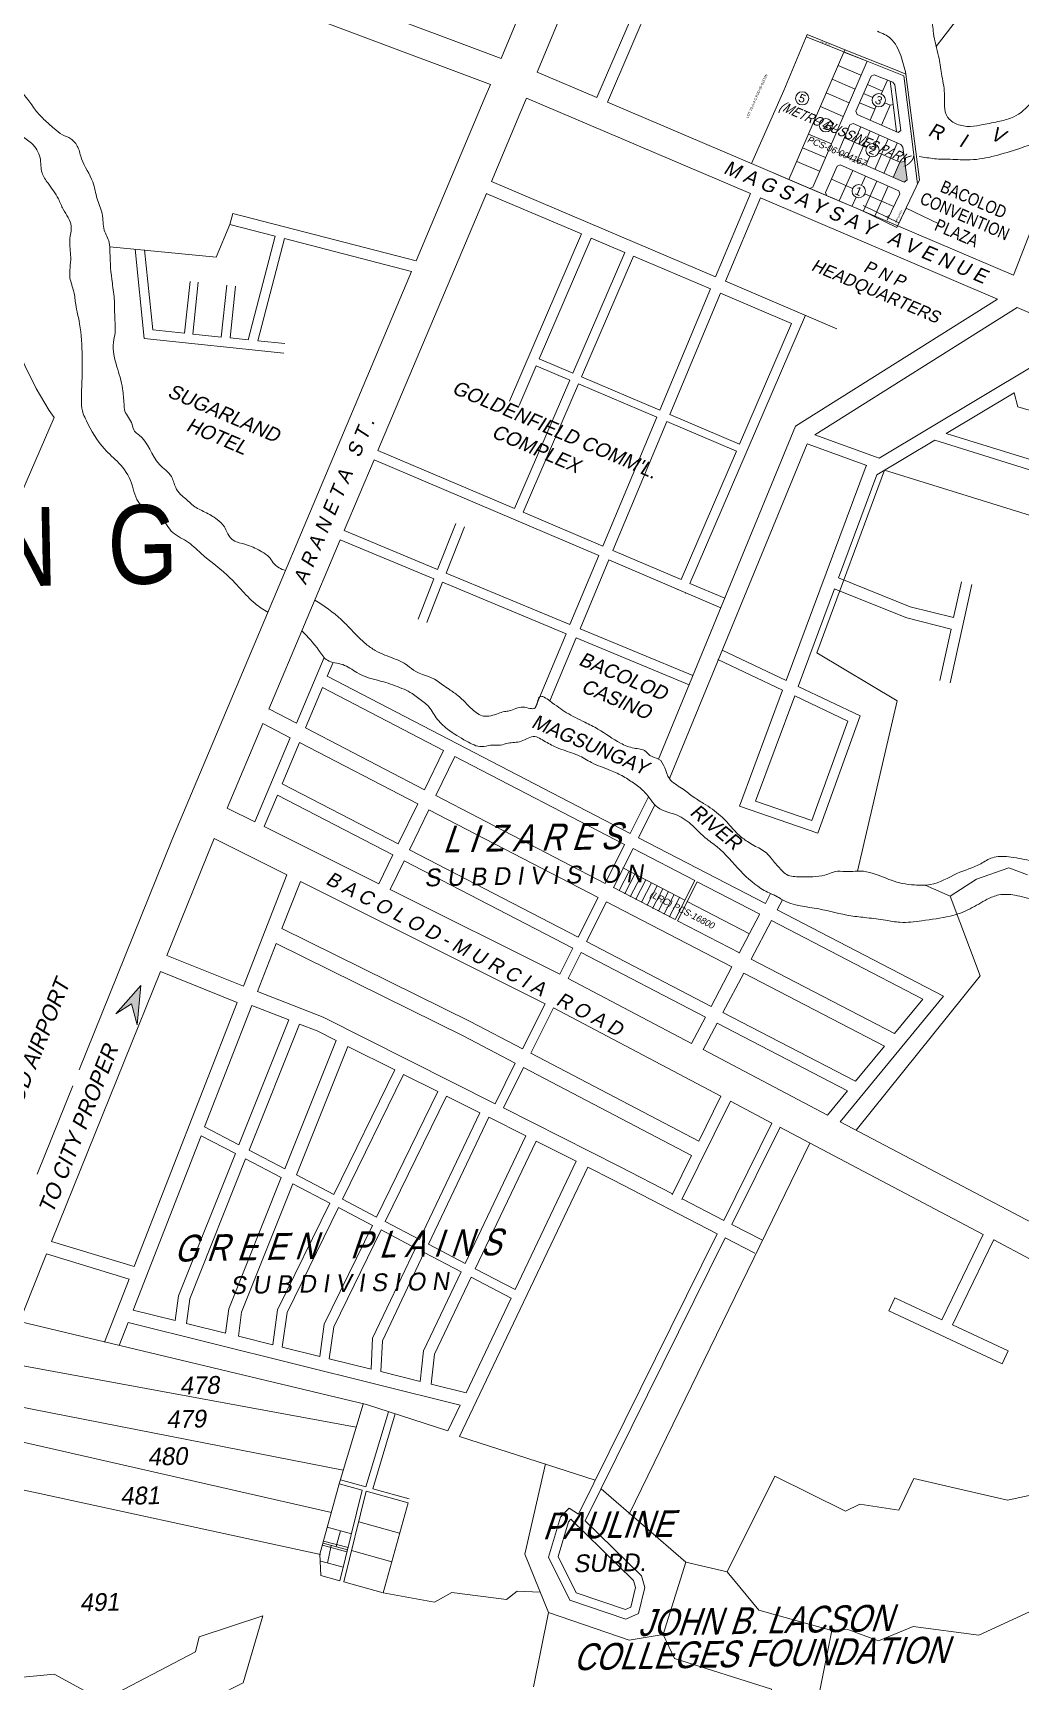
# Model space of a CAD drawing. Header units: metres. Extents: x -460 to 31334, y -1777 to 24987.
# Drawn here: x 101.605 to 102.294, y -749.575 to -748.424 of the extents above; entities that cross this region are included whole.
import ezdxf
from ezdxf.enums import TextEntityAlignment as Align

# ---------------------------------------------------------------- set-up
doc = ezdxf.new("R2010")
doc.units = ezdxf.units.M
doc.header["$MEASUREMENT"] = 0
doc.linetypes.add('ACAD_ISO02W100', pattern=[15, 12, -3])
doc.layers.add('VICINITY_MAP', color=7, linetype='Continuous', lineweight=13)
doc.styles.add('LOT_NO', font='ARIALN.TTF', dxfattribs={"width": 1.5})
doc.styles.add('PX-0', font='leroy')
doc.styles.get("Standard").update_dxf_attribs({"font": 'arial.ttf'})
doc.styles.add('STYLE1', font='ARIALN.TTF')

# ---------------------------------------------------------------- blocks, each defined once
blk = doc.blocks.new('KQEFDFDFG')
at = {"layer": 'VICINITY_MAP', "lineweight": 0}
for points in [[(26062.549, 5065.675), (26063.095, 5065.434), (26063.247, 5065.547), (26063.129, 5066.46), (26062.88, 5066.428)], [(26025.198, 5025.54), (26023.97, 5024.14), (26024.742, 5024.63), (26025.024, 5023.592)]]:
    blk.add_hatch(color=250, dxfattribs=at).paths.add_polyline_path(points)
at = {"layer": 'VICINITY_MAP', "color": 250, "lineweight": 0}
for p, q in [((26058.679, 5093.435), (26048.368, 5069.415)), ((26072.663, 5082.55), (26064.693, 5072.182)), ((26049.984, 5074.61), (26047.849, 5069.636)), ((26057.121, 5069.996), (26058.281, 5072.765)), ((26058.233, 5072.652), (26061.256, 5071.443)), ((26058.281, 5072.765), (26060.541, 5071.862)), ((26057.378, 5065.57), (26060.112, 5071.9)), ((26060.112, 5071.9), (26060.178, 5072.007)), ((26060.112, 5071.9), (26061.256, 5071.443)), ((26060.541, 5071.862), (26062.755, 5070.977)), ((26061.256, 5071.443), (26058.558, 5065.193)), ((26059.825, 5071.235), (26060.956, 5070.746)), ((26061.455, 5070.708), (26060.699, 5068.959)), ((26063.077, 5070.714), (26061.256, 5071.443)), ((26061.455, 5070.708), (26061.607, 5070.771)), ((26061.607, 5070.771), (26062.536, 5070.4)), ((26062.755, 5070.977), (26063.191, 5070.802)), ((26063.077, 5070.714), (26063.769, 5065.355)), ((26063.19, 5070.802), (26063.867, 5065.559)), ((26055.516, 5066.365), (26057.121, 5069.996)), ((26059.531, 5070.554), (26060.662, 5070.065)), ((26061.274, 5070.29), (26062.03, 5069.964)), ((26062.265, 5070.508), (26061.964, 5069.813)), ((26062.551, 5069.293), (26062.401, 5070.454)), ((26062.536, 5070.4), (26062.637, 5070.27)), ((26062.637, 5070.27), (26062.93, 5068.003)), ((26058.942, 5069.192), (26060.073, 5068.703)), ((26059.236, 5069.873), (26060.367, 5069.384)), ((26060.883, 5069.383), (26061.638, 5069.057)), ((26061.079, 5069.837), (26061.537, 5069.639)), ((26061.703, 5069.208), (26061.406, 5068.52)), ((26062.405, 5069.264), (26061.967, 5068.272)), ((26062.141, 5069.378), (26062.405, 5069.264)), ((26062.405, 5069.264), (26062.551, 5069.293)), ((26062.726, 5067.936), (26062.551, 5069.293)), ((26058.648, 5068.511), (26058.912, 5068.397)), ((26060.411, 5068.292), (26059.851, 5066.995)), ((26060.565, 5068.352), (26060.411, 5068.292)), ((26060.565, 5068.352), (26062.939, 5067.302)), ((26060.759, 5068.806), (26060.699, 5068.959)), ((26060.759, 5068.806), (26062.798, 5067.904)), ((26058.354, 5067.83), (26059.485, 5067.341)), ((26059.516, 5068.136), (26059.779, 5068.022)), ((26061.225, 5067.16), (26060.131, 5067.643)), ((26060.291, 5066.672), (26060.954, 5068.179)), ((26060.743, 5066.474), (26061.405, 5067.98)), ((26061.646, 5066.074), (26062.31, 5067.583)), ((26061.658, 5067.328), (26061.857, 5067.78)), ((26062.798, 5067.904), (26062.93, 5068.003)), ((26058.06, 5067.149), (26059.191, 5066.66)), ((26059.851, 5066.995), (26059.911, 5066.842)), ((26059.911, 5066.842), (26063.095, 5065.434)), ((26061.194, 5066.274), (26061.393, 5066.726)), ((26062.88, 5066.428), (26061.826, 5066.894)), ((26062.097, 5065.875), (26062.76, 5067.381)), ((26062.939, 5067.302), (26063.037, 5067.17)), ((26063.037, 5067.17), (26063.247, 5065.547)), ((26057.755, 5065.409), (26055.516, 5066.365)), ((26057.766, 5066.467), (26058.897, 5065.979)), ((26059.77, 5066.237), (26059.201, 5064.919)), ((26059.77, 5066.237), (26059.923, 5066.297)), ((26059.877, 5064.504), (26060.548, 5066.02)), ((26059.923, 5066.297), (26062.835, 5065.009)), ((26062.549, 5065.675), (26062.88, 5066.428)), ((26062.88, 5066.428), (26063.129, 5066.46)), ((26042.609, 5065.478), (26053.733, 5060.731)), ((26059.975, 5064.462), (26057.755, 5065.409)), ((26058.405, 5065.132), (26058.558, 5065.193)), ((26059.49, 5065.589), (26060.543, 5065.123)), ((26060.977, 5065.291), (26061.177, 5065.742)), ((26061.073, 5063.982), (26061.741, 5065.493)), ((26061.973, 5064.491), (26062.304, 5065.244)), ((26063.867, 5065.559), (26062.729, 5063.192)), ((26062.835, 5065.009), (26062.892, 5064.854)), ((26063.095, 5065.434), (26063.247, 5065.547)), ((26042.356, 5064.884), (26047.085, 5062.866)), ((26055.464, 5064.868), (26053.733, 5060.731)), ((26055.964, 5064.655), (26054.232, 5060.518)), ((26059.262, 5064.766), (26059.201, 5064.919)), ((26060.965, 5064.04), (26059.975, 5064.462)), ((26060.509, 5064.233), (26060.711, 5064.689)), ((26062.829, 5063.425), (26061.064, 5064.273)), ((26061.145, 5064.857), (26061.973, 5064.491)), ((26061.973, 5064.491), (26061.635, 5063.718)), ((26061.973, 5064.491), (26062.589, 5064.224)), ((26062.892, 5064.854), (26062.263, 5063.545)), ((26062.207, 5063.724), (26062.362, 5063.778)), ((26062.729, 5063.192), (26063.192, 5064.154)), ((26063.192, 5064.154), (26064.818, 5063.373)), ((26030.538, 5057.609), (26031.873, 5062.758)), ((26031.016, 5057.559), (26032.333, 5062.638)), ((26043.508, 5054.559), (26047.085, 5062.866)), ((26044.978, 5056.667), (26047.561, 5062.664)), ((26047.561, 5062.664), (26049.238, 5061.948)), ((26046.655, 5055.951), (26049.238, 5061.948)), ((26047.083, 5055.769), (26049.665, 5061.766)), ((26049.665, 5061.766), (26053.484, 5060.136)), ((26027.647, 5060.513), (26027.379, 5057.937)), ((26028.052, 5060.471), (26027.784, 5057.895)), ((26029.469, 5060.323), (26029.201, 5057.748)), ((26029.907, 5060.278), (26029.639, 5057.702)), ((26053.484, 5060.136), (26050.964, 5054.113)), ((26054.232, 5060.518), (26059.756, 5058.161)), ((26053.983, 5059.923), (26051.463, 5053.9)), ((26053.983, 5059.923), (26057.505, 5058.421)), ((26052.463, 5045.512), (26058.196, 5058.827)), ((26054.923, 5052.424), (26057.505, 5058.421)), ((26043.982, 5054.352), (26044.827, 5056.316)), ((26044.827, 5056.316), (26046.504, 5055.6)), ((26044.978, 5056.667), (26046.655, 5055.951)), ((26043.759, 5049.225), (26046.504, 5055.6)), ((26044.187, 5049.043), (26046.932, 5055.418)), ((26046.932, 5055.418), (26050.816, 5053.76)), ((26047.083, 5055.769), (26050.964, 5054.113)), ((26068.556, 5054.976), (26068.748, 5054.274)), ((26020.896, 5053.744), (26004.38, 5015.658)), ((26050.816, 5053.76), (26048.137, 5047.357)), ((26051.316, 5053.547), (26048.636, 5047.144)), ((26051.316, 5053.547), (26054.772, 5052.073)), ((26051.463, 5053.9), (26054.923, 5052.424)), ((26077.148, 5051.797), (26068.748, 5054.274)), ((26058.666, 5052.895), (26061.853, 5051.735)), ((26076.461, 5049.456), (26065.19, 5052.963)), ((26036.978, 5052.119), (26043.759, 5049.225)), ((26052.026, 5045.698), (26054.772, 5052.073)), ((26058.285, 5052.448), (26061.245, 5051.371)), ((26072.668, 5050.115), (26064.616, 5052.62)), ((26036.781, 5051.651), (26047.941, 5046.889)), ((26062.13, 5051.133), (26058.759, 5042.056)), ((26071.146, 5048.329), (26062.13, 5051.133)), ((26044.187, 5049.043), (26048.137, 5047.357)), ((26039.939, 5046.201), (26035.297, 5048.131)), ((26039.939, 5046.201), (26040.84, 5048.489)), ((26040.366, 5046.023), (26041.271, 5048.319)), ((26043.985, 5048.576), (26043.986, 5048.577)), ((26039.759, 5045.743), (26035.106, 5047.678)), ((26048.636, 5047.144), (26052.026, 5045.698)), ((26047.941, 5046.889), (26046.51, 5043.468)), ((26048.44, 5046.676), (26047.011, 5043.26)), ((26048.44, 5046.676), (26054, 5044.304)), ((26038.969, 5043.738), (26039.759, 5045.743)), ((26039.4, 5043.569), (26040.186, 5045.566)), ((26046.32, 5043.015), (26040.186, 5045.566)), ((26046.51, 5043.468), (26040.366, 5046.023)), ((26052.463, 5045.512), (26054.193, 5044.773)), ((26065.384, 5040.576), (26066.452, 5045.461)), ((26065.555, 5043.81), (26065.942, 5045.584)), ((26051.814, 5045.204), (26051.826, 5045.232)), ((26052.25, 5045.017), (26052.262, 5045.046)), ((26046.32, 5043.015), (26044.779, 5039.333)), ((26052.615, 5040.93), (26047.011, 5043.26)), ((26064.872, 5040.688), (26065.431, 5043.246)), ((26046.821, 5042.807), (26045.511, 5039.676)), ((26052.426, 5040.476), (26046.821, 5042.807)), ((26034.301, 5041.837), (26032.927, 5038.571)), ((26034.751, 5041.583), (26034.463, 5040.9)), ((26058.759, 5042.056), (26062.757, 5039.677)), ((26034.463, 5040.9), (26049.495, 5033.095)), ((26034.226, 5040.335), (26033.384, 5038.334)), ((26034.226, 5040.335), (26040.236, 5037.214)), ((26062.757, 5039.677), (26060.789, 5031.227)), ((26031.566, 5039.278), (26032.927, 5038.571)), ((26031.262, 5038.556), (26032.623, 5037.849)), ((26033.384, 5038.334), (26039.29, 5035.267)), ((26032.623, 5037.849), (26030.864, 5033.667)), ((26033.08, 5037.612), (26032.219, 5035.565)), ((26033.08, 5037.612), (26038.949, 5034.565)), ((26039.29, 5035.267), (26040.236, 5037.214)), ((26039.851, 5034.976), (26040.797, 5036.922)), ((26040.797, 5036.922), (26049.222, 5032.548)), ((26032.219, 5035.565), (26037.98, 5032.574)), ((26031.982, 5035.002), (26031.324, 5033.437)), ((26031.524, 5035.239), (26031.525, 5035.239)), ((26031.982, 5035.002), (26037.714, 5032.026)), ((26039.851, 5034.976), (26048.255, 5030.612)), ((26050.405, 5034.916), (26049.495, 5033.095)), ((26037.98, 5032.574), (26038.949, 5034.565)), ((26038.541, 5032.282), (26039.509, 5034.274)), ((26039.509, 5034.274), (26047.906, 5029.914)), ((26050.726, 5034.514), (26049.91, 5032.88)), ((26038.541, 5032.282), (26046.917, 5027.934)), ((26049.222, 5032.548), (26048.255, 5030.612)), ((26049.637, 5032.333), (26048.666, 5030.389)), ((26049.641, 5032.341), (26052.702, 5030.752)), ((26049.91, 5032.88), (26056.21, 5029.609)), ((26037.018, 5030.593), (26037.714, 5032.026)), ((26037.583, 5030.311), (26038.275, 5031.734)), ((26038.275, 5031.734), (26046.645, 5027.389)), ((26032.458, 5031.039), (26030.3, 5025.505)), ((26033.124, 5030.707), (26032.213, 5028.372)), ((26048.952, 5030.261), (26049.448, 5031.217)), ((26049.14, 5031.377), (26052.216, 5029.78)), ((26049.23, 5030.117), (26049.727, 5031.072)), ((26049.509, 5029.972), (26050.005, 5030.928)), ((26049.787, 5029.828), (26050.283, 5030.783)), ((26050.065, 5029.683), (26050.562, 5030.639)), ((26052.702, 5030.752), (26051.735, 5028.815)), ((26052.819, 5030.691), (26051.852, 5028.755)), ((26052.819, 5030.691), (26055.929, 5029.076)), ((26066.69, 5030.817), (26065.376, 5029.985)), ((26068.294, 5031.387), (26066.69, 5030.817)), ((26069.219, 5031.041), (26068.294, 5031.387)), ((26047.906, 5029.914), (26046.917, 5027.934)), ((26048.674, 5030.406), (26051.735, 5028.816)), ((26050.344, 5029.539), (26050.84, 5030.494)), ((26050.622, 5029.394), (26051.118, 5030.35)), ((26050.9, 5029.25), (26051.397, 5030.205)), ((26051.179, 5029.105), (26051.675, 5030.061)), ((26051.457, 5028.961), (26051.953, 5029.916)), ((26056.472, 5030.107), (26056.21, 5029.609)), ((26057.053, 5029.801), (26056.792, 5029.306)), ((26048.321, 5029.699), (26047.332, 5027.719)), ((26048.321, 5029.699), (26054.552, 5026.463)), ((26052.333, 5029.719), (26055.428, 5028.112)), ((26055.925, 5029.068), (26054.916, 5027.154)), ((26056.792, 5029.306), (26065.054, 5025.017)), ((26051.852, 5028.755), (26054.92, 5027.162)), ((26056.507, 5028.766), (26055.499, 5026.852)), ((26056.507, 5028.766), (26064.032, 5024.859)), ((26031.925, 5027.632), (26030.991, 5025.236)), ((26046.645, 5027.389), (26046.003, 5026.105)), ((26047.332, 5027.719), (26053.52, 5024.506)), ((26030.3, 5025.505), (26026.499, 5027.038)), ((26047.059, 5027.173), (26046.42, 5025.893)), ((26047.059, 5027.173), (26053.236, 5023.967)), ((26055.499, 5026.852), (26062.627, 5023.151)), ((26029.987, 5024.702), (26026.176, 5026.238)), ((26054.552, 5026.463), (26053.52, 5024.506)), ((26055.135, 5026.161), (26054.103, 5024.203)), ((26055.135, 5026.161), (26062.119, 5022.534)), ((26059.92, 5018.777), (26065.054, 5025.017)), ((26029.987, 5024.702), (26024.87, 5011.579)), ((26030.722, 5024.547), (26028.372, 5018.521)), ((26045.271, 5024.639), (26044.149, 5022.393)), ((26045.687, 5024.427), (26044.563, 5022.176)), ((26054.103, 5024.203), (26060.682, 5020.787)), ((26062.627, 5023.151), (26064.032, 5024.859)), ((26053.236, 5023.967), (26052.549, 5022.663)), ((26053.818, 5023.664), (26053.129, 5022.357)), ((26053.818, 5023.664), (26060.286, 5020.306)), ((26060.682, 5020.787), (26062.119, 5022.534)), ((26043.796, 5021.685), (26042.788, 5019.668)), ((26044.209, 5021.468), (26043.205, 5019.458)), ((26059.298, 5019.105), (26060.286, 5020.306)), ((26028.372, 5018.521), (26030.073, 5017.629)), ((26056.939, 5018.509), (26054.545, 5013.671)), ((26028.201, 5018.083), (26024.824, 5009.42)), ((26028.201, 5018.083), (26029.899, 5017.193)), ((26058.421, 5017.715), (26049.443, 4999.292)), ((26030.408, 5016.926), (26032.175, 5015.999)), ((26030.582, 5017.361), (26032.35, 5016.435)), ((26046.817, 5016.811), (26043.786, 5010.437)), ((26032.928, 5016.131), (26034.787, 5015.156)), ((26047.39, 5016.522), (26041.027, 5003.144)), ((26032.753, 5015.695), (26034.582, 5014.736)), ((26035.012, 5014.511), (26036.704, 5013.623)), ((26035.217, 5014.931), (26036.909, 5014.043)), ((26037.335, 5013.82), (26039.042, 5012.925)), ((26024.87, 5011.579), (26020.77, 5012.828)), ((26037.13, 5013.4), (26038.841, 5012.503)), ((26039.479, 5012.696), (26041.303, 5011.739)), ((26054.217, 5013.007), (26047.267, 4998.958)), ((26067.025, 5013.18), (26064.964, 5008.936)), ((26067.559, 5012.921), (26065.502, 5008.684)), ((26024.63, 5010.962), (26020.523, 5012.214)), ((26039.278, 5012.274), (26041.102, 5011.317)), ((26024.63, 5010.962), (26023.41, 5007.835)), ((26041.606, 5011.053), (26043.585, 5010.015)), ((26041.807, 5011.475), (26043.786, 5010.437)), ((26024.824, 5009.42), (26026.917, 5008.9)), ((26043.585, 5010.015), (26041.35, 5005.314)), ((26062.636, 5010.024), (26062.339, 5009.389)), ((26062.339, 5009.389), (26067.973, 5006.755)), ((26062.636, 5010.024), (26064.964, 5008.936)), ((26019.176, 5008.846), (26036.408, 5004.732)), ((26024.58, 5008.796), (26024.138, 5007.662)), ((26024.58, 5008.796), (26041.058, 5004.701)), ((26027.476, 5008.761), (26029.417, 5008.279)), ((26065.502, 5008.684), (26068.27, 5007.39)), ((26030.051, 5008.121), (26031.754, 5007.698)), ((26032.228, 5007.581), (26034.092, 5007.117)), ((26034.561, 5007.001), (26036.639, 5006.484)), ((26067.973, 5006.755), (26068.27, 5007.39)), ((26018.376, 5006.828), (26035.899, 5003.614)), ((26037.128, 5006.363), (26039.067, 5005.881)), ((26039.624, 5005.743), (26041.35, 5005.314)), ((26017.624, 5004.933), (26035.257, 5001.468)), ((26036.236, 5004.741), (26035.055, 5000.792)), ((26036.408, 5004.732), (26040.449, 5003.419)), ((26041.058, 5004.701), (26040.449, 5003.419)), ((26037.495, 5004.364), (26036.381, 5000.637)), ((26037.829, 5004.265), (26036.717, 5000.544)), ((26017.012, 5003.39), (26034.663, 4999.362)), ((26016.137, 5001.183), (26034.13, 4997.287)), ((26035.055, 5000.792), (26034.096, 4997.294)), ((26036.192, 5000.478), (26035.055, 5000.792)), ((26036.192, 5000.478), (26035.083, 4995.974)), ((26036.381, 5000.637), (26035.11, 5000.989)), ((26036.396, 5000.428), (26035.287, 4995.924)), ((26038.469, 4999.848), (26036.395, 5000.422)), ((26038.523, 5000.045), (26036.717, 5000.544)), ((26037.234, 4995.379), (26038.469, 4999.848)), ((26038.054, 4998.346), (26036.022, 4998.907)), ((26046.432, 4998.91), (26045.922, 4997.185)), ((26046.551, 4999.035), (26046.432, 4998.91)), ((26049.668, 4995.985), (26046.551, 4999.035)), ((26034.464, 4998.636), (26035.66, 4998.315)), ((26035.114, 4998.462), (26034.896, 4997.672)), ((26034.096, 4997.294), (26034.142, 4996.234)), ((26034.26, 4997.843), (26035.464, 4997.52)), ((26034.476, 4996.859), (26034.658, 4997.736)), ((26037.66, 4996.922), (26035.668, 4997.473)), ((26045.922, 4997.185), (26046.822, 4995.374)), ((26034.134, 4996.951), (26035.25, 4996.651)), ((26034.142, 4996.234), (26035.083, 4995.974)), ((26035.285, 4995.918), (26037.234, 4995.379)), ((26049.529, 4994.67), (26049.763, 4995.635)), ((26049.763, 4995.635), (26049.668, 4995.985)), ((26046.822, 4995.374), (26049.263, 4994.551)), ((26049.263, 4994.551), (26049.529, 4994.67)), ((26044.697, 4990.702), (26045.446, 4994.403))]:
    blk.add_line(p, q, dxfattribs=at)
at = {"layer": 'VICINITY_MAP', "color": 250, "linetype": 'ACAD_ISO02W100', "lineweight": 0, "ltscale": 0.0005}
for p, q in [((26034.28, 4997.951), (26035.492, 4997.626)), ((26034.227, 4997.738), (26035.435, 4997.413))]:
    blk.add_line(p, q, dxfattribs=at)
at = {"layer": 'VICINITY_MAP', "color": 250, "lineweight": 0}
for points in [[(26053.583, 5096.835), (26043.097, 5071.584)], [(26046.964, 5075.914), (26044.882, 5070.903)], [(26043.097, 5071.584), (26036.165, 5074.188)], [(26057.121, 5069.996), (26058.281, 5072.766), (26060.541, 5071.862), (26062.755, 5070.977), (26063.191, 5070.803), (26063.867, 5065.56), (26062.729, 5063.193), (26060.965, 5064.041), (26059.976, 5064.463), (26057.755, 5065.41), (26055.516, 5066.365), (26057.121, 5069.996)], [(26047.849, 5069.636), (26044.882, 5070.903)], [(26042.561, 5070.294), (26042.257, 5069.563), (26038.87, 5061.527)], [(26044.347, 5069.613), (26044.02, 5068.825), (26042.609, 5065.478)], [(26055.464, 5064.868), (26044.347, 5069.613)], [(26068.52, 5060.815), (26048.368, 5069.415)], [(26042.358, 5064.883), (26036.978, 5052.119)], [(26067.74, 5059.63), (26055.964, 5064.655)], [(26029.766, 5063.887), (26029.625, 5063.341), (26028.949, 5061.721), (26023.667, 5062.227)], [(26031.873, 5062.758), (26029.625, 5063.341)], [(26038.87, 5061.527), (26029.766, 5063.887)], [(26038.649, 5061.001), (26032.333, 5062.638)], [(26024.92, 5062.107), (26025.373, 5057.674), (26032.306, 5056.952)], [(26025.395, 5062.083), (26025.802, 5058.102), (26027.379, 5057.937)], [(26038.649, 5061.001), (26026.743, 5032.754), (26022.15, 5021.359)], [(26067.74, 5059.63), (26057.704, 5053.313), (26050.911, 5036.79)], [(26068.71, 5059.216), (26058.666, 5052.895)], [(26072.01, 5057.808), (26068.71, 5059.216)], [(26027.784, 5057.895), (26029.201, 5057.748)], [(26029.639, 5057.702), (26030.538, 5057.609)], [(26072.01, 5057.808), (26061.853, 5051.735)], [(26031.016, 5057.559), (26032.355, 5057.42)], [(26068.556, 5054.976), (26065.19, 5052.963)], [(26068.556, 5054.976), (26068.326, 5054.838)], [(26058.285, 5052.448), (26051.447, 5035.815)], [(26064.616, 5052.62), (26061.751, 5050.907), (26059.844, 5045.784)], [(26036.781, 5051.651), (26035.297, 5048.131)], [(26061.245, 5051.371), (26061.215, 5051.353), (26057.242, 5040.681)], [(26035.106, 5047.678), (26031.562, 5039.268)], [(26059.844, 5045.784), (26063.406, 5044.355), (26065.555, 5043.81)], [(26059.643, 5045.243), (26057.839, 5040.397)], [(26059.63, 5045.249), (26063.227, 5043.806), (26065.431, 5043.246)], [(26054.067, 5042.189), (26057.242, 5040.681)], [(26053.854, 5041.74), (26057.068, 5040.213)], [(26057.839, 5040.397), (26060.923, 5038.933), (26058.813, 5033.105), (26054.921, 5034.444)], [(26057.068, 5040.213), (26054.921, 5034.444)], [(26057.665, 5039.929), (26060.301, 5038.677), (26058.512, 5033.734), (26055.717, 5034.696)], [(26057.665, 5039.929), (26055.717, 5034.696)], [(26031.262, 5038.556), (26029.49, 5034.353)], [(26029.49, 5034.353), (26030.864, 5033.667)], [(26031.324, 5033.437), (26037.018, 5030.593)], [(26028.852, 5032.84), (26028.509, 5032.026), (26026.499, 5027.038)], [(26028.852, 5032.84), (26032.458, 5031.039)], [(26033.124, 5030.707), (26045.271, 5024.639)], [(26037.583, 5030.311), (26046.003, 5026.105)], [(26060.725, 5018.353), (26066.865, 5026.016), (26065.376, 5029.985), (26064.146, 5030.523)], [(26044.149, 5022.393), (26041.561, 5023.75), (26032.213, 5028.372)], [(26043.796, 5021.685), (26041.202, 5023.045), (26031.925, 5027.632)], [(26026.176, 5026.238), (26020.77, 5012.828)], [(26046.42, 5025.893), (26052.549, 5022.663)], [(26042.788, 5019.668), (26034.26, 5023.962), (26030.991, 5025.236)], [(26032.555, 5023.832), (26030.722, 5024.547)], [(26045.687, 5024.427), (26054.007, 5020.042)], [(26032.557, 5023.836), (26030.073, 5017.629)], [(26033.088, 5023.624), (26030.582, 5017.361)], [(26034.901, 5022.81), (26033.958, 5023.285), (26033.088, 5023.624)], [(26034.901, 5022.81), (26032.35, 5016.435)], [(26035.483, 5022.517), (26032.928, 5016.131)], [(26037.809, 5021.346), (26035.483, 5022.517)], [(26052.9, 5017.805), (26044.563, 5022.176)], [(26053.129, 5022.357), (26059.298, 5019.105)], [(26037.809, 5021.346), (26034.787, 5015.156)], [(26038.243, 5021.128), (26035.217, 5014.931)], [(26039.949, 5020.269), (26038.243, 5021.128)], [(26052.549, 5017.095), (26044.209, 5021.468)], [(26021.825, 5020.553), (26020.059, 5016.172)], [(26039.949, 5020.269), (26036.909, 5014.043)], [(26040.378, 5020.053), (26037.335, 5013.82)], [(26042.036, 5019.218), (26040.378, 5020.053)], [(26054.007, 5020.042), (26052.9, 5017.805)], [(26042.036, 5019.218), (26039.042, 5012.925)], [(26051.607, 5015.191), (26048.976, 5016.553), (26043.205, 5019.458)], [(26054.478, 5019.793), (26052.061, 5014.909)], [(26054.478, 5019.793), (26056.539, 5018.707)], [(26042.477, 5018.996), (26039.479, 5012.696)], [(26044.316, 5018.07), (26042.477, 5018.996)], [(26056.539, 5018.707), (26054.15, 5013.876)], [(26056.934, 5018.499), (26067.025, 5013.18)], [(26059.92, 5018.777), (26070.115, 5013.404), (26086.571, 5004.777), (26104.746, 4995.73), (26148.674, 4974.21)], [(26044.316, 5018.07), (26041.303, 5011.739)], [(26044.824, 5017.814), (26041.807, 5011.475)], [(26046.817, 5016.811), (26044.824, 5017.814)], [(26029.899, 5017.193), (26027.072, 5010.128), (26026.917, 5008.9)], [(26030.408, 5016.926), (26027.63, 5009.984), (26027.476, 5008.761)], [(26052.549, 5017.095), (26051.584, 5015.145)], [(26032.175, 5015.999), (26029.568, 5009.483), (26029.417, 5008.279)], [(26053.821, 5013.212), (26048.639, 5015.893), (26047.39, 5016.522)], [(26032.753, 5015.695), (26030.202, 5009.319), (26030.051, 5008.121)], [(26034.582, 5014.736), (26031.994, 5009.436), (26031.754, 5007.698)], [(26035.012, 5014.511), (26032.465, 5009.293), (26032.228, 5007.581)], [(26054.15, 5013.876), (26052.08, 5014.946)], [(26036.704, 5013.623), (26034.315, 5008.729), (26034.092, 5007.117)], [(26056.03, 5012.903), (26054.545, 5013.671)], [(26037.13, 5013.4), (26034.78, 5008.587), (26034.561, 5007.001)], [(26053.821, 5013.212), (26046.929, 4999.28), (26046.462, 4999.585), (26046.035, 4999.141), (26045.445, 4997.144), (26046.505, 4995.01), (26049.286, 4994.073), (26049.91, 4994.352), (26050.224, 4995.641), (26050.067, 4996.219), (26047.267, 4998.958)], [(26055.69, 5012.245), (26054.217, 5013.007)], [(26067.55, 5012.903), (26069.352, 5011.953), (26076.603, 5008.152)], [(26020.523, 5012.214), (26019.838, 5010.515), (26007.635, 4979.742), (26004.674, 4972.397)], [(26038.841, 5012.503), (26036.709, 5008.023), (26036.639, 5006.484)], [(26039.278, 5012.274), (26037.197, 5007.902), (26037.128, 5006.363)], [(26041.102, 5011.317), (26039.235, 5007.393), (26039.067, 5005.881)], [(26041.606, 5011.053), (26039.789, 5007.235), (26039.624, 5005.743)], [(26047.768, 5000.976), (26041.027, 5003.144)], [(26045.446, 4994.403), (26044.269, 4997.304), (26045.299, 5001.785)], [(26054.307, 4996.422), (26056.684, 5001.171), (26060.194, 4999.44), (26060.895, 4999.775), (26062.832, 4999.492), (26063.573, 5001.051), (26068.228, 4999.986), (26071.604, 5000.701)], [(26048.054, 5000.549), (26052.265, 4996.895), (26054.307, 4996.422), (26055.887, 4994.516), (26059.506, 4993.514), (26060.299, 4993.553), (26061.829, 4993), (26063.544, 4993.711), (26066.81, 4993.282), (26071.441, 4995.406), (26081.266, 4991.864), (26085.521, 4991.884), (26087.504, 4990.238), (26088.425, 4991.626), (26096.842, 4989.844), (26098.849, 4989.167)], [(26052.265, 4996.895), (26051.129, 4993.304), (26049.455, 4993.031), (26045.446, 4994.403)], [(26037.234, 4995.379), (26039.79, 4994.911), (26040.638, 4995.4), (26043.364, 4995.041), (26043.888, 4995.465), (26045.038, 4995.409)], [(26016.504, 4991.716), (26017.892, 4991.642), (26018.647, 4991.117), (26020.908, 4991.331), (26023.302, 4990.027), (26027.921, 4992.451), (26028.109, 4993.198), (26031.267, 4994.241), (26030.285, 4990.909), (26028.979, 4990.241), (26028.551, 4986.279), (26028.821, 4984.628)], [(26051.129, 4993.304), (26051.692, 4992.117), (26056.52, 4990.595), (26056.335, 4989.52), (26055.397, 4989.717), (26055.252, 4988.566), (26054.323, 4988.356), (26053.301, 4984.339), (26058.05, 4983.016)], [(26059.506, 4993.514), (26058.646, 4989.199), (26059.435, 4988.736), (26058.05, 4983.016), (26058.018, 4981.637), (26059.78, 4980.473), (26058.449, 4978.05), (26057.558, 4977.613), (26055.904, 4974.707)]]:
    blk.add_lwpolyline(points, dxfattribs=at)
for points in [[(26075.99, 5082.018, -0.100219), (26074.211, 5075.421), (26068.52, 5060.815)], [(26042.561, 5070.294), (26022.565, 5077.806, 0.428308), (26014.393, 5073.672)]]:
    blk.add_lwpolyline(points, format="xyb", dxfattribs=at)
blk.add_lwpolyline([(26025.024, 5023.592), (26025.198, 5025.54), (26023.97, 5024.14), (26024.742, 5024.63)], close=True, dxfattribs=at)
at = {"layer": 'VICINITY_MAP', "color": 250, "lineweight": 0, "ltscale": 2}
for centre in [(26058.034, 5069.601), (26061.839, 5069.508), (26059.214, 5068.266), (26061.526, 5067.027), (26060.844, 5064.99)]:
    blk.add_circle(centre, 0.329, dxfattribs=at)
at = {"layer": 'VICINITY_MAP', "color": 250, "lineweight": 0}
blk.add_arc((26035.432, 5063.523), 17.52, 191.75506, 213.93071, dxfattribs=at)
for points, knots in [([(26073.213, 5072.859), (26072.923, 5072.911), (26072.413, 5073.002), (26071.634, 5072.772), (26071.212, 5072.121), (26070.643, 5071.194), (26069.948, 5070.33), (26069.368, 5069.282), (26068.69, 5068.679), (26067.809, 5068.447), (26067.087, 5068.313), (26066.372, 5068.171), (26065.736, 5068.262), (26065, 5068.757), (26065.179, 5069.812), (26064.943, 5070.779), (26064.82, 5071.794), (26064.528, 5072.707), (26064.506, 5073.607), (26063.932, 5074.742), (26062.568, 5075.47), (26061.216, 5076.268), (26059.791, 5076.773), (26058.817, 5077.643), (26057.37, 5077.879), (26057.25, 5078.801), (26057.145, 5079.458), (26057.617, 5080.067), (26057.847, 5081.522), (26058.719, 5082.9), (26059.48, 5084.173), (26060.296, 5085.471), (26061.224, 5086.832), (26061.974, 5088.212), (26062.428, 5089.132), (26062.259, 5091.228), (26062.107, 5093.305), (26061.288, 5095.347), (26060.422, 5095.79), (26060, 5096.453), (26059.627, 5096.938), (26059.11, 5097.25), (26058.509, 5097.328), (26057.888, 5097.454), (26057.255, 5097.642), (26056.616, 5097.906), (26056.316, 5098.319), (26056.139, 5098.502), (26056.097, 5098.545)], [0, 0, 0, 0, 0.00179261, 0.00315927, 0.00467222, 0.00636099, 0.00990037, 0.0114015, 0.01371738, 0.01518358, 0.01692999, 0.01824105, 0.01961961, 0.02080665, 0.02321417, 0.02526, 0.0270481, 0.02943591, 0.03111387, 0.03248769, 0.03700773, 0.04010738, 0.04222729, 0.04614698, 0.04815055, 0.05010926, 0.05114988, 0.0521052, 0.05457455, 0.06004484, 0.06189286, 0.06369716, 0.0694419, 0.07195926, 0.07338055, 0.07562029, 0.08449137, 0.08639983, 0.08861312, 0.09010163, 0.09117459, 0.09234445, 0.09368309, 0.09485778, 0.09622444, 0.09776177, 0.09894177, 0.09930525, 0.09930525, 0.09930525, 0.09930525]), ([(26014.814, 5074.719), (26014.868, 5074.655), (26015.174, 5074.246), (26015.337, 5073.364), (26016.197, 5072.851), (26016.583, 5072.248), (26016.977, 5071.99), (26017.295, 5071.576), (26017.67, 5071.239), (26018.034, 5070.785), (26018.396, 5070.449), (26018.82, 5070.278), (26019.433, 5069.855), (26019.818, 5069.167), (26020.404, 5068.536), (26020.859, 5068.142), (26021.276, 5067.772), (26021.78, 5067.627), (26022.134, 5067.17), (26022.273, 5066.361), (26022.863, 5065.606), (26022.987, 5064.622), (26023.362, 5063.87), (26023.291, 5063.082), (26023.679, 5062.51), (26023.663, 5061.596), (26023.747, 5060.637), (26023.927, 5059.541), (26023.888, 5058.717), (26023.972, 5058.024), (26023.76, 5057.241), (26023.947, 5056.483), (26024.185, 5055.738), (26024.307, 5055.245), (26024.334, 5054.795), (26024.385, 5054.433), (26024.374, 5054.055), (26024.604, 5053.75), (26024.796, 5053.434), (26024.836, 5053.062), (26025.578, 5052.631), (26025.767, 5051.545), (26026.765, 5050.947), (26026.879, 5050.309), (26027.144, 5049.931), (26027.491, 5049.678), (26027.835, 5049.307), (26028.413, 5049.05), (26028.959, 5048.753), (26029.422, 5048.32), (26029.55, 5047.801), (26030.014, 5047.518), (26030.584, 5047.43), (26031.109, 5047.14), (26031.573, 5046.869), (26031.763, 5046.515), (26032.046, 5046.27), (26032.279, 5046.187), (26032.389, 5046.148)], [0.05598374, 0.05598374, 0.05598374, 0.05598374, 0.05649551, 0.0591232, 0.06101227, 0.06231927, 0.06345322, 0.06383323, 0.065514, 0.06652466, 0.06740703, 0.0684968, 0.06930417, 0.07192753, 0.07318931, 0.07457493, 0.07563175, 0.07656097, 0.07770099, 0.07893992, 0.0815395, 0.08330955, 0.08492361, 0.08659437, 0.08792778, 0.08893814, 0.09208768, 0.09387647, 0.0957157, 0.09713963, 0.09810547, 0.10061496, 0.1017234, 0.10293353, 0.1037071, 0.10448068, 0.10519511, 0.10593864, 0.10673476, 0.10748529, 0.10803252, 0.11170784, 0.11342902, 0.11463047, 0.11548633, 0.11620106, 0.11725114, 0.11855442, 0.12002056, 0.12107057, 0.12234465, 0.12306923, 0.12425216, 0.1258451, 0.12673548, 0.12745987, 0.1282584, 0.12896684, 0.12896684, 0.12896684, 0.12896684]), ([(26031.518, 5044.082), (26031.29, 5044.199), (26030.796, 5044.537), (26030.225, 5045.153), (26029.411, 5046.074), (26028.41, 5046.757), (26027.522, 5047.654), (26026.616, 5048.014), (26026.252, 5049.068), (26024.964, 5049.271), (26024.82, 5050.572), (26024.197, 5051.478), (26023.189, 5052.297), (26022.689, 5053.202), (26022.217, 5054.17), (26022.286, 5055.286), (26022.304, 5056.757), (26022.255, 5058.201), (26021.968, 5059.25), (26021.908, 5060.03), (26021.58, 5060.779), (26021.803, 5061.665), (26021.602, 5062.511), (26021.876, 5063.355), (26021.371, 5063.977), (26021.09, 5064.728), (26020.671, 5065.288), (26020.207, 5065.925), (26020.285, 5066.694), (26019.858, 5067.379), (26019.159, 5067.792), (26018.556, 5068.387), (26017.743, 5068.92), (26016.905, 5069.174), (26016.195, 5069.592), (26015.64, 5070.178), (26015.059, 5070.816), (26014.638, 5071.581), (26013.915, 5071.801), (26013.828, 5072.284), (26013.695, 5072.427), (26013.643, 5072.47)], [0.09578567, 0.09578567, 0.09578567, 0.09578567, 0.09735665, 0.09941349, 0.10092662, 0.10487985, 0.10677271, 0.10864983, 0.11052647, 0.11298049, 0.11519585, 0.11761799, 0.11966832, 0.12307778, 0.12384916, 0.12622533, 0.12966852, 0.13300533, 0.13499537, 0.13631273, 0.13778054, 0.13986048, 0.14164138, 0.14303553, 0.1449213, 0.14609011, 0.1479835, 0.1492054, 0.15075823, 0.15245852, 0.15381208, 0.15570494, 0.15763119, 0.1597048, 0.16103878, 0.16263358, 0.16461706, 0.16635035, 0.16783431, 0.16865145, 0.16907397, 0.16907397, 0.16907397, 0.16907397]), ([(26063.848, 5066.713), (26064.102, 5066.682), (26064.61, 5066.57), (26065.458, 5066.586), (26066.903, 5066.472), (26068.501, 5067.026), (26070.157, 5067.525), (26070.572, 5068.52), (26071.539, 5068.798), (26071.197, 5069.716), (26071.568, 5070.159), (26071.882, 5070.406), (26072.141, 5070.615), (26072.298, 5070.549), (26072.311, 5070.544)], [0.1245123, 0.1245123, 0.1245123, 0.1245123, 0.12608182, 0.12767597, 0.12971171, 0.1348624, 0.13826371, 0.13921971, 0.141291, 0.14288397, 0.14396283, 0.14452888, 0.14548117, 0.14556327, 0.14556327, 0.14556327, 0.14556327]), ([(26033.845, 5044.686), (26034.301, 5044.385), (26034.957, 5043.951), (26035.725, 5043.126), (26036.257, 5042.58), (26036.97, 5042.065), (26037.661, 5041.828), (26038.334, 5041.557), (26038.919, 5040.994), (26039.68, 5040.892), (26040.198, 5040.459), (26040.547, 5040.224), (26041.09, 5039.875), (26041.54, 5039.32), (26042.224, 5038.799), (26042.822, 5039.008), (26043.226, 5039.153), (26043.661, 5039.177), (26044.093, 5039.513), (26044.914, 5039.089), (26044.882, 5040.128), (26045.73, 5039.523), (26046.295, 5039.08), (26047.169, 5038.657), (26048.081, 5038.21), (26048.821, 5037.634), (26049.63, 5037.295), (26050.225, 5037.287), (26050.495, 5036.885), (26051.208, 5036.827), (26051.244, 5035.776), (26052.045, 5035.386), (26052.574, 5034.933), (26053.25, 5034.52), (26053.971, 5034.043), (26054.475, 5033.462), (26054.885, 5033), (26055.255, 5032.727), (26055.733, 5032.43), (26056.227, 5032.227), (26056.609, 5031.71), (26056.928, 5031.344), (26057.349, 5030.934), (26058.141, 5030.959), (26058.986, 5030.897), (26059.741, 5031.274), (26060.301, 5031.164), (26061.027, 5031.291), (26061.936, 5030.989), (26062.83, 5030.603), (26063.666, 5030.525), (26064.631, 5030.485), (26065.653, 5031.149), (26066.736, 5031.438), (26067.504, 5031.983), (26068.378, 5031.951), (26069.227, 5031.774), (26070.125, 5031.563), (26070.83, 5031.117), (26071.697, 5030.922), (26072.181, 5030.611), (26072.434, 5030.417)], [0, 0, 0, 0, 0.00332856, 0.00479803, 0.00689644, 0.00800058, 0.01015256, 0.01134727, 0.01240409, 0.01503301, 0.01570979, 0.01651716, 0.0176213, 0.01962619, 0.02097192, 0.02247512, 0.02315206, 0.02363074, 0.02509951, 0.02631319, 0.02753806, 0.02864768, 0.03072454, 0.03282337, 0.03431103, 0.03701114, 0.03847742, 0.03971711, 0.04030467, 0.04125659, 0.04353066, 0.04509911, 0.04645267, 0.04781924, 0.04994873, 0.05171333, 0.0525118, 0.05373547, 0.05450945, 0.05597558, 0.05690263, 0.05837681, 0.05900777, 0.06039384, 0.06289037, 0.06424424, 0.06531462, 0.06628276, 0.06871093, 0.0709833, 0.0722428, 0.07384589, 0.07677847, 0.07939135, 0.0807188, 0.08238234, 0.08450152, 0.08611657, 0.087975, 0.08955248, 0.09148802, 0.09148802, 0.09148802, 0.09148802]), ([(26056.472, 5030.107), (26056.364, 5030.155), (26055.806, 5030.431), (26054.901, 5031.232), (26054.092, 5032.274), (26053.207, 5032.855), (26052.654, 5033.45), (26051.92, 5034.073), (26050.804, 5034.214), (26050.341, 5035.101), (26049.723, 5035.559), (26049.161, 5035.944), (26048.432, 5036.278), (26047.639, 5036.541), (26046.885, 5037.04), (26046.204, 5037.207), (26045.586, 5037.481), (26045.185, 5037.715), (26044.643, 5038.019), (26044.117, 5037.576), (26043.518, 5037.633), (26043.032, 5037.436), (26042.584, 5037.513), (26042.009, 5037.319), (26041.267, 5037.741), (26040.495, 5038.172), (26039.845, 5038.794), (26039.518, 5039.463), (26039.024, 5039.769), (26038.532, 5040.172), (26037.967, 5040.372), (26037.391, 5040.593), (26036.737, 5040.746), (26035.987, 5040.984), (26035.274, 5041.56), (26034.44, 5041.559), (26033.939, 5042.398), (26033.497, 5042.837), (26033.201, 5043.157)], [0.03482892, 0.03482892, 0.03482892, 0.03482892, 0.03556335, 0.03867939, 0.04208105, 0.04360133, 0.04511219, 0.04705927, 0.04941159, 0.0514008, 0.05274635, 0.05411292, 0.05557312, 0.05764672, 0.05921508, 0.06105647, 0.06190646, 0.06333566, 0.06398604, 0.06547202, 0.06680535, 0.06759747, 0.06860683, 0.06950531, 0.07115912, 0.07343118, 0.07506845, 0.07656622, 0.0778734, 0.07855019, 0.08046191, 0.0814764, 0.08234085, 0.0845788, 0.0862282, 0.08784324, 0.08915025, 0.09179828, 0.09179828, 0.09179828, 0.09179828]), ([(26056.472, 5030.107), (26056.54, 5030.076), (26056.672, 5030.017), (26056.829, 5029.935), (26056.954, 5029.86), (26057.549, 5029.495), (26058.81, 5029.427), (26060.175, 5029.011), (26061.294, 5028.906), (26062.107, 5028.8), (26063.011, 5028.624), (26064.091, 5028.78), (26065.272, 5028.913), (26066.372, 5029.301), (26067.104, 5029.79), (26067.85, 5030.105), (26068.681, 5030.046), (26069.694, 5029.737), (26071.037, 5029.193), (26072.386, 5028.645), (26073.565, 5028.171), (26074.368, 5027.723), (26075.347, 5027.7), (26076.182, 5027.149), (26077.197, 5027.473), (26078.35, 5026.354), (26078.598, 5024.714), (26079.796, 5023.306), (26080.223, 5022.143), (26080.701, 5021.131), (26081.258, 5020.461), (26082.481, 5019.98), (26084.064, 5020.102), (26085.732, 5019.78), (26087.034, 5019.617), (26087.979, 5019.601), (26088.812, 5019.185), (26089.309, 5018.398), (26090.1, 5017.934), (26090.59, 5017.421), (26090.796, 5016.879), (26090.924, 5016.068), (26090.956, 5015.114), (26090.603, 5014.183), (26090.241, 5013.331), (26090.855, 5012.641), (26090.869, 5011.899), (26091.293, 5011.6), (26091.557, 5011.158), (26091.932, 5010.738), (26092.347, 5010.177), (26093.22, 5009.83), (26093.83, 5009.126), (26094.566, 5008.554), (26095.118, 5008.443), (26095.754, 5008.343), (26096.195, 5008.778), (26096.648, 5009.167), (26096.968, 5009.665), (26097.405, 5010.061), (26097.779, 5010.512), (26098.259, 5010.82), (26098.677, 5011.263), (26099.106, 5011.683), (26099.764, 5011.795), (26100.555, 5011.663), (26101.637, 5011.149), (26102.837, 5011.548), (26103.817, 5011.185), (26104.454, 5010.908), (26104.94, 5010.414), (26105.597, 5010.136), (26106.283, 5009.625), (26107.434, 5009.571), (26108.671, 5009.239), (26110.088, 5008.823), (26110.916, 5008.082), (26112.015, 5007.677), (26111.669, 5006.895), (26112.378, 5006.344), (26112.431, 5005.432), (26112.457, 5004.4), (26113.214, 5003.537), (26114.278, 5003.57), (26115.136, 5003.572), (26115.932, 5003.63), (26116.619, 5003.301), (26117.533, 5003.078), (26118.368, 5002.76), (26119.05, 5002.237), (26119.694, 5001.991), (26120.16, 5001.423), (26120.658, 5000.99), (26121.456, 5000.103), (26121.976, 4998.818), (26122.637, 4997.507), (26123.3, 4996.649), (26124.12, 4996.468), (26124.796, 4996.519), (26125.274, 4996.217), (26125.938, 4995.685), (26126.858, 4995.481), (26127.503, 4994.783), (26128.163, 4994.297), (26128.466, 4993.312), (26129.049, 4992.497), (26129.012, 4991.604), (26129.304, 4990.835), (26129.944, 4990.314), (26130.712, 4990.276), (26131.225, 4990.336), (26131.58, 4990.404), (26131.696, 4990.419)], [0, 0, 0, 0, 0.0004525, 0.0008913, 0.0010854, 0.0013432, 0.0051639, 0.0084753, 0.0101327, 0.0120304, 0.013514, 0.0157437, 0.018644, 0.0208119, 0.0228038, 0.0240454, 0.0256871, 0.0277636, 0.030549, 0.0345648, 0.0366886, 0.0383663, 0.0401015, 0.0425659, 0.044032, 0.0460357, 0.0511935, 0.0540368, 0.0571049, 0.0587288, 0.0609274, 0.0622124, 0.066632, 0.0704276, 0.0726153, 0.0746869, 0.0761551, 0.0781056, 0.0802283, 0.0816463, 0.0825113, 0.0844471, 0.0871599, 0.0889009, 0.0905342, 0.0923181, 0.0939846, 0.0946473, 0.0953622, 0.0971193, 0.0981167, 0.0995636, 0.1026771, 0.1037667, 0.1051754, 0.1061147, 0.1075122, 0.1086313, 0.1098387, 0.1110813, 0.112241, 0.1134126, 0.1145317, 0.1159962, 0.1169501, 0.1184915, 0.1208823, 0.124047, 0.125585, 0.1271841, 0.1282642, 0.1297613, 0.1315198, 0.1333699, 0.1366155, 0.1395096, 0.1420443, 0.1439568, 0.1449591, 0.1462752, 0.148676, 0.1502666, 0.1525918, 0.1547215, 0.1564794, 0.1579455, 0.1595023, 0.1610402, 0.1637411, 0.1648785, 0.1662955, 0.1678694, 0.1692776, 0.1703576, 0.1751504, 0.1775861, 0.179454, 0.1815305, 0.1824114, 0.1835384, 0.1848391, 0.1876689, 0.1889536, 0.1906103, 0.192549, 0.1950942, 0.1965043, 0.1978751, 0.2000433, 0.2010463, 0.2025159, 0.2032305, 0.2032305, 0.2032305, 0.2032305])]:
    blk.add_open_spline(points, degree=3, knots=knots, dxfattribs=at)
blk.add_spline([(26063.19, 5070.802), (26062.931, 5071.732), (26062.426, 5072.576), (26061.774, 5072.932)], degree=3, dxfattribs=at)
for p in [(26048.952, 5030.261), (26049.23, 5030.117), (26049.509, 5029.972), (26049.787, 5029.828), (26050.065, 5029.683), (26050.344, 5029.539), (26050.622, 5029.394), (26050.9, 5029.25), (26051.179, 5029.105), (26051.457, 5028.961)]:
    blk.add_point(p, dxfattribs=at)
for s, height, rotation, p in [('  LEGAL  EASEMENT', 0.04114, 338.20995, (26059.164, 5072.348)), ('parking space', 0.08228, 64.32474, (26062.827, 5063.735))]:
    blk.add_text(s, height=height, rotation=rotation, dxfattribs=at).set_placement(p, align=Align.MIDDLE)
at = {"layer": 'VICINITY_MAP', "color": 250, "lineweight": 0, "ltscale": 2}
for s, height, rotation, p in [('LOT 10-A-4-C,PSD-06-015126', 0.12341, 66.16173, (26055.795, 5069.709)), ('5', 0.411, 337.2784, (26058.037, 5069.599)), ('3', 0.411, 337.2784, (26061.841, 5069.506)), ('4', 0.411, 337.2784, (26059.216, 5068.264)), ('2', 0.411, 337.2784, (26061.53, 5067.029)), ('1', 0.411, 337.2784, (26060.831, 5064.988))]:
    blk.add_text(s, height=height, rotation=rotation, dxfattribs=at).set_placement(p, align=Align.MIDDLE)
at = {"layer": 'VICINITY_MAP', "color": 250, "lineweight": 0}
for s, height, rotation, style, oblique, p in [('(METRO BUSSINES PARK)', 0.48917, 336.89112, 'LOT_NO', 20, (26060.034, 5067.528)), ('R', 0.709, 336.88969, 'PX-0', 10, (26064.47, 5067.443)), ('PCS-06-004167', 0.32611, 336.88969, 'PX-0', 10, (26059.652, 5066.734)), ('I', 0.709, 336.88969, 'PX-0', 10, (26065.813, 5066.999)), ('V', 0.709, 336.88969, 'PX-0', 10, (26067.534, 5067.268)), ('M A G S A Y S A Y   A V E N U E', 0.70929, 336.88969, 'PX-0', 10, (26060.476, 5062.945)), ('HEADQUARTERS', 0.61146, 336.88969, 'PX-0', 10, (26061.507, 5059.579)), ('P N P', 0.6115, 336.88969, 'PX-0', 10, (26061.945, 5060.43)), ('SUGARLAND', 0.7093, 336.88969, 'PX-0', 10, (26029.114, 5053.445)), ("GOLDENFIELD COMM'L.", 0.70929, 336.88969, 'PX-0', 10, (26045.547, 5052.634)), ('HOTEL', 0.7093, 336.88969, 'PX-0', 10, (26028.775, 5052.304)), ('A R A N E T A   S T .', 0.70929, 67.1452, 'PX-0', 10, (26035.309, 5049.402)), ('COMPLEX', 0.7093, 336.88969, 'PX-0', 10, (26044.619, 5051.685)), ('BACOLOD', 0.7093, 336.88969, 'PX-0', 10, (26048.942, 5040.382)), ('CASINO', 0.7093, 336.88969, 'PX-0', 10, (26048.603, 5039.241)), ('MAGSUNGAY', 0.7093, 336.88969, 'PX-0', 10, (26047.302, 5036.981)), ('RIVER', 0.7093, 320.62373, 'PX-0', 10, (26053.403, 5032.977)), ('L I Z A R E S', 1.32075, 1.14207, 'LOT_NO', 20, (26044.612, 5031.834)), ('S U B D I V I S I O N', 0.8805, 1.14207, 'PX-0', 10, (26044.719, 5030.303)), ('B A C O L O D - M U R C I A   R O A D', 0.70929, 332.33519, 'PX-0', 10, (26041.517, 5026.608)), ('OLD BACOLOD AIRPORT', 0.7867, 68.36867, 'PX-0', 10, (26019.606, 5019.742)), ('TO CITY PROPER', 0.7867, 68.36867, 'PX-0', 10, (26022.687, 5018.203)), ('G R E E N    P L A I N S', 1.32075, 1.14207, 'LOT_NO', 20, (26034.966, 5011.586)), ('S U B D I V I S I O N', 0.8805, 1.14207, 'PX-0', 10, (26035.073, 5010.056)), ('478', 0.8805, 1.14207, 'PX-0', 10, (26028.13, 5004.985)), ('479', 0.8805, 1.14207, 'PX-0', 10, (26027.464, 5003.31)), ('480', 0.8805, 1.14207, 'PX-0', 10, (26026.538, 5001.455)), ('481', 0.8805, 1.14207, 'PX-0', 10, (26025.177, 4999.504)), ('PAULINE', 1.3207, 1.14207, 'LOT_NO', 20, (26048.381, 4997.698)), ('SUBD.', 0.8805, 1.14207, 'PX-0', 10, (26048.488, 4996.167)), ('491', 0.8805, 1.14207, 'PX-0', 10, (26023.167, 4994.214)), ('JOHN B. LACSON', 1.32075, 1.14207, 'LOT_NO', 20, (26056.192, 4992.96)), ('COLLEGES FOUNDATION', 1.32075, 1.14207, 'LOT_NO', 20, (26055.97, 4991.316))]:
    blk.add_text(s, height=height, rotation=rotation, dxfattribs=dict(at, style=style, oblique=oblique)).set_placement(p, align=Align.BOTTOM_CENTER)
at = {"layer": 'VICINITY_MAP', "color": 250, "lineweight": 0, "style": 'STYLE1'}
for s, p in [('BACOLOD', (26064.841, 5064.986)), ('CONVENTION', (26063.827, 5064.401)), ('PLAZA', (26064.556, 5063.077))]:
    blk.add_text(s, height=0.6171, rotation=336.63889, dxfattribs=at).set_placement(p)
at = {"layer": 'VICINITY_MAP', "color": 250, "lineweight": 0, "style": 'LOT_NO'}
blk.add_text('S  I  N  G  C  A  N  G', height=3.91333, rotation=1.14207, dxfattribs=at).set_placement((26006.426, 5043.939), align=Align.BOTTOM_CENTER)
at = {"layer": 'VICINITY_MAP', "color": 250, "lineweight": 0, "style": 'PX-0', "oblique": 10}
blk.add_text(' (LRC) PCS-16800', height=0.32611, rotation=332.5616, dxfattribs=at).set_placement((26052.008, 5029.293), align=Align.MIDDLE)

msp = doc.modelspace()

# ---------------------------------------------------------------- block references
at = {"color": 252, "lineweight": 13, "xscale": 0.01406005031200456, "yscale": 0.01406005031200456, "zscale": 0.01406005031200456}
msp.add_blockref('KQEFDFDFG', (-264.23522, -819.74891), dxfattribs=at)

doc.saveas('drawing.dxf')
